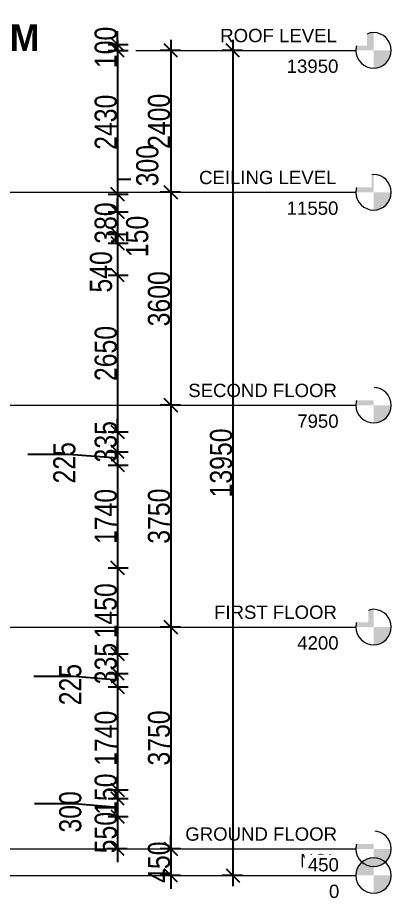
# Model space of a CAD drawing. Header units: millimetres. Extents: x -35190 to 411743, y -233114 to 23872.
# Drawn here: x 124636 to 130957, y -221173 to -206233 of the extents above; entities that cross this region are included whole.
import ezdxf

# ---------------------------------------------------------------- set-up
doc = ezdxf.new("R2010")
doc.units = ezdxf.units.MM
doc.linetypes.add('Centre', pattern=[31.75, 6.35, -4.7625, 15.875, -4.7625])
for name, color, linetype, lineweight in [('A-ANNO-DIMS', 211, 'Continuous', 9), ('A-FLOR-LEVL', 51, 'Continuous', 18), ('G-ANNO-TEXT', 231, 'Continuous', 9)]:
    doc.layers.add(name, color=color, linetype=linetype, lineweight=lineweight)
doc.styles.add('Arial', font='arial.ttf', dxfattribs={"height": 187.5})
doc.styles.add('Arial_3', font='arial.ttf', dxfattribs={"width": 0.8, "height": 375})
doc.styles.add('Tempus Sans ITC_B', font='', dxfattribs={"height": 300})
doc.styles.get('Tempus Sans ITC_B').set_extended_font_data('Tempus Sans ITC', bold=True)
doc.dimstyles.new('main_4_5mm', dxfattribs={"dimscale": 304.8, "dimtxt": 382.597275, "dimasz": 0.738189, "dimexe": 0.590551, "dimexo": 0.0625, "dimgap": 0.024606, "dimtad": 1, "dimdec": 0, "dimzin": 0, "dimdsep": 46, "dimtxsty": 'Arial_3', "dimblk1": 'OBLIQUE', "dimblk2": 'OBLIQUE', "dimsah": 1, "dimcen": 0.09, "dimdle": 0.590551, "dimazin": 0, "dimtfac": 1, "dimtdec": 4, "dimtix": 1, "dimtmove": 0, "dimatfit": 3, "dimfxl": 0.590551, "dimfxlon": 1, "dimtvp": 1, "dimtolj": 1, "dimtzin": 0, "dimarcsym": 2})
doc.dimstyles.new('main_4_5mm_1', dxfattribs={"dimscale": 304.8, "dimtxt": 382.597275, "dimasz": 0.738189, "dimexe": 0.590551, "dimexo": 0.0625, "dimgap": 0.024606, "dimtad": 1, "dimdec": 0, "dimzin": 0, "dimdsep": 46, "dimtxsty": 'Arial_3', "dimblk1": 'OBLIQUE', "dimblk2": 'OBLIQUE', "dimsah": 1, "dimcen": 0.09, "dimdle": 0.590551, "dimazin": 0, "dimtfac": 1, "dimtdec": 4, "dimtix": 1, "dimtmove": 1, "dimatfit": 3, "dimfxl": 0.590551, "dimfxlon": 1, "dimtvp": 1, "dimtolj": 1, "dimtzin": 0, "dimarcsym": 2})

# ---------------------------------------------------------------- blocks, each defined once
blk = doc.blocks.new('Level - M_Level Head - Circle-24867-Section 3')
at = {"layer": 'A-FLOR-LEVL', "lineweight": 9}
h = blk.add_hatch(color=256, dxfattribs=at)
edge = h.paths.add_edge_path()
edge.add_line((-15895.26788, 0), (-15595.26788, 0))
edge.add_arc((-15895.26788, 0), 300, 0, 90)
edge.add_line((-15895.26788, 300), (-15895.26788, 0))
h = blk.add_hatch(color=256, dxfattribs=at)
edge = h.paths.add_edge_path()
edge.add_line((-15895.26788, -300), (-15895.26788, 0))
edge.add_line((-15895.26788, 0), (-16195.26788, 0))
edge.add_arc((-15895.26788, 0), 300, 180, 270)
blk.add_circle((-15895.26788, 0), 300, dxfattribs=at)
blk = doc.blocks.new('_Oblique')
at = {"color": 0, "linetype": 'ByBlock', "lineweight": -2}
blk.add_line((-0.5, -0.5), (0.5, 0.5), dxfattribs=at)
blk = doc.blocks.new('*D1341')
at = {"layer": 'A-ANNO-DIMS', "color": 0, "lineweight": -2, "transparency": 16777216}
for p, q in [((127228, -206606), (127228, -209366)), ((127389, -206786), (127048, -206786)), ((127389, -209186), (127048, -209186))]:
    blk.add_line(p, q, dxfattribs=at)
at = {"layer": 'Defpoints', "color": 0, "transparency": 16777216}
for p in [(127408, -206786), (127228, -209186), (127408, -209186)]:
    blk.add_point(p, dxfattribs=at)
at = {"layer": 'A-ANNO-DIMS', "color": 0, "lineweight": -2, "transparency": 16777216, "xscale": 224.9999999999999, "yscale": 224.9999999999999, "zscale": 224.9999999999999}
for p, rotation in [((127228, -206786), 90), ((127228, -209186), 270)]:
    blk.add_blockref('_Oblique', p, dxfattribs=dict(at, rotation=rotation))
at = {"layer": 'A-ANNO-DIMS', "color": 0, "transparency": 16777216, "insert": (127029, -207986), "char_height": 375, "width": 991.69, "attachment_point": 5, "rotation": 90, "style": 'Arial_3'}
blk.add_mtext('\\A1;2400', dxfattribs=at)
blk = doc.blocks.new('*D1342')
at = {"layer": 'A-ANNO-DIMS', "color": 0, "lineweight": -2, "transparency": 16777216}
for p, q in [((127228, -209006), (127228, -212966)), ((127389, -209186), (127048, -209186)), ((127389, -212786), (127048, -212786))]:
    blk.add_line(p, q, dxfattribs=at)
at = {"layer": 'Defpoints', "color": 0, "transparency": 16777216}
for p in [(127408, -209186), (127228, -212786), (127408, -212786)]:
    blk.add_point(p, dxfattribs=at)
at = {"layer": 'A-ANNO-DIMS', "color": 0, "lineweight": -2, "transparency": 16777216, "xscale": 224.9999999999999, "yscale": 224.9999999999999, "zscale": 224.9999999999999}
for p, rotation in [((127228, -209186), 90), ((127228, -212786), 270)]:
    blk.add_blockref('_Oblique', p, dxfattribs=dict(at, rotation=rotation))
at = {"layer": 'A-ANNO-DIMS', "color": 0, "transparency": 16777216, "insert": (127029, -210986), "char_height": 375, "width": 991.69, "attachment_point": 5, "rotation": 90, "style": 'Arial_3'}
blk.add_mtext('\\A1;3600', dxfattribs=at)
blk = doc.blocks.new('*D1343')
at = {"layer": 'A-ANNO-DIMS', "color": 0, "lineweight": -2, "transparency": 16777216}
for p, q in [((127228, -212606), (127228, -216716)), ((127389, -212786), (127048, -212786)), ((127389, -216536), (127048, -216536))]:
    blk.add_line(p, q, dxfattribs=at)
at = {"layer": 'Defpoints', "color": 0, "transparency": 16777216}
for p in [(127408, -212786), (127228, -216536), (127408, -216536)]:
    blk.add_point(p, dxfattribs=at)
at = {"layer": 'A-ANNO-DIMS', "color": 0, "lineweight": -2, "transparency": 16777216, "xscale": 224.9999999999999, "yscale": 224.9999999999999, "zscale": 224.9999999999999}
for p, rotation in [((127228, -212786), 90), ((127228, -216536), 270)]:
    blk.add_blockref('_Oblique', p, dxfattribs=dict(at, rotation=rotation))
at = {"layer": 'A-ANNO-DIMS', "color": 0, "transparency": 16777216, "insert": (127029, -214661), "char_height": 375, "width": 991.69, "attachment_point": 5, "rotation": 90, "style": 'Arial_3'}
blk.add_mtext('\\A1;3750', dxfattribs=at)
blk = doc.blocks.new('*D1344')
at = {"layer": 'A-ANNO-DIMS', "color": 0, "lineweight": -2, "transparency": 16777216}
for p, q in [((127228, -216356), (127228, -220466)), ((127389, -216536), (127048, -216536)), ((127389, -220286), (127048, -220286))]:
    blk.add_line(p, q, dxfattribs=at)
at = {"layer": 'Defpoints', "color": 0, "transparency": 16777216}
for p in [(127408, -216536), (127228, -220286), (127408, -220286)]:
    blk.add_point(p, dxfattribs=at)
at = {"layer": 'A-ANNO-DIMS', "color": 0, "lineweight": -2, "transparency": 16777216, "xscale": 224.9999999999999, "yscale": 224.9999999999999, "zscale": 224.9999999999999}
for p, rotation in [((127228, -216536), 90), ((127228, -220286), 270)]:
    blk.add_blockref('_Oblique', p, dxfattribs=dict(at, rotation=rotation))
at = {"layer": 'A-ANNO-DIMS', "color": 0, "transparency": 16777216, "insert": (127029, -218411), "char_height": 375, "width": 991.69, "attachment_point": 5, "rotation": 90, "style": 'Arial_3'}
blk.add_mtext('\\A1;3750', dxfattribs=at)
blk = doc.blocks.new('*D1345')
at = {"layer": 'A-ANNO-DIMS', "color": 0, "lineweight": -2, "transparency": 16777216}
for p, q in [((127228, -220286), (127228, -220061)), ((127389, -220286), (127048, -220286)), ((127228, -220286), (127228, -220736)), ((127389, -220736), (127048, -220736)), ((127228, -220736), (127228, -220961))]:
    blk.add_line(p, q, dxfattribs=at)
at = {"layer": 'Defpoints', "color": 0, "transparency": 16777216}
for p in [(127408, -220286), (127228, -220736), (127408, -220736)]:
    blk.add_point(p, dxfattribs=at)
at = {"layer": 'A-ANNO-DIMS', "color": 0, "lineweight": -2, "transparency": 16777216, "xscale": 224.9999999999999, "yscale": 224.9999999999999, "zscale": 224.9999999999999}
for p, rotation in [((127228, -220286), 270), ((127228, -220736), 90)]:
    blk.add_blockref('_Oblique', p, dxfattribs=dict(at, rotation=rotation))
at = {"layer": 'A-ANNO-DIMS', "color": 0, "transparency": 16777216, "insert": (127029, -220511), "char_height": 375, "width": 743.77, "attachment_point": 5, "rotation": 90, "style": 'Arial_3'}
blk.add_mtext('\\A1;450', dxfattribs=at)
blk = doc.blocks.new('*D1346')
at = {"layer": 'A-ANNO-DIMS', "color": 0, "lineweight": -2, "transparency": 16777216}
for p, q in [((128278, -206606), (128278, -220916)), ((128439, -206786), (128098, -206786)), ((128439, -220736), (128098, -220736))]:
    blk.add_line(p, q, dxfattribs=at)
at = {"layer": 'Defpoints', "color": 0, "transparency": 16777216}
for p in [(128458, -206786), (128278, -220736), (128458, -220736)]:
    blk.add_point(p, dxfattribs=at)
at = {"layer": 'A-ANNO-DIMS', "color": 0, "lineweight": -2, "transparency": 16777216, "xscale": 224.9999999999999, "yscale": 224.9999999999999, "zscale": 224.9999999999999}
for p, rotation in [((128278, -206786), 90), ((128278, -220736), 270)]:
    blk.add_blockref('_Oblique', p, dxfattribs=dict(at, rotation=rotation))
at = {"layer": 'A-ANNO-DIMS', "color": 0, "transparency": 16777216, "insert": (128079, -213761), "char_height": 375, "width": 1239.62, "attachment_point": 5, "rotation": 90, "style": 'Arial_3'}
blk.add_mtext('\\A1;13950', dxfattribs=at)
blk = doc.blocks.new('*D1347')
at = {"layer": 'A-ANNO-DIMS', "color": 0, "lineweight": -2, "transparency": 16777216}
for p, q in [((126327, -206686), (126327, -206461)), ((126166, -206686), (126507, -206686)), ((126327, -206686), (126327, -206786)), ((126166, -206786), (126507, -206786)), ((126327, -206786), (126327, -207011))]:
    blk.add_line(p, q, dxfattribs=at)
at = {"layer": 'Defpoints', "color": 0, "transparency": 16777216}
for p in [(126147, -206686), (126147, -206786), (126327, -206786)]:
    blk.add_point(p, dxfattribs=at)
at = {"layer": 'A-ANNO-DIMS', "color": 0, "lineweight": -2, "transparency": 16777216, "xscale": 224.9999999999999, "yscale": 224.9999999999999, "zscale": 224.9999999999999}
for p, rotation in [((126327, -206686), 270), ((126327, -206786), 90)]:
    blk.add_blockref('_Oblique', p, dxfattribs=dict(at, rotation=rotation))
at = {"layer": 'A-ANNO-DIMS', "color": 0, "transparency": 16777216, "insert": (126128, -206736), "char_height": 375, "width": 743.77, "attachment_point": 5, "rotation": 90, "style": 'Arial_3'}
blk.add_mtext('\\A1;100', dxfattribs=at)
blk = doc.blocks.new('*D1348')
at = {"layer": 'A-ANNO-DIMS', "color": 0, "lineweight": -2, "transparency": 16777216}
for p, q in [((126327, -206606), (126327, -209396)), ((126166, -206786), (126507, -206786)), ((126166, -209216), (126507, -209216))]:
    blk.add_line(p, q, dxfattribs=at)
at = {"layer": 'Defpoints', "color": 0, "transparency": 16777216}
for p in [(126147, -206786), (126147, -209216), (126327, -209216)]:
    blk.add_point(p, dxfattribs=at)
at = {"layer": 'A-ANNO-DIMS', "color": 0, "lineweight": -2, "transparency": 16777216, "xscale": 224.9999999999999, "yscale": 224.9999999999999, "zscale": 224.9999999999999}
for p, rotation in [((126327, -206786), 90), ((126327, -209216), 270)]:
    blk.add_blockref('_Oblique', p, dxfattribs=dict(at, rotation=rotation))
at = {"layer": 'A-ANNO-DIMS', "color": 0, "transparency": 16777216, "insert": (126128, -208001), "char_height": 375, "width": 991.69, "attachment_point": 5, "rotation": 90, "style": 'Arial_3'}
blk.add_mtext('\\A1;2430', dxfattribs=at)
blk = doc.blocks.new('*D1349')
at = {"layer": 'A-ANNO-DIMS', "color": 0, "lineweight": -2, "transparency": 16777216}
for p, q in [((126552, -208971), (126327, -208971)), ((126327, -208971), (126327, -209216)), ((126327, -209036), (126327, -209696)), ((126166, -209216), (126507, -209216)), ((126166, -209516), (126507, -209516))]:
    blk.add_line(p, q, dxfattribs=at)
at = {"layer": 'Defpoints', "color": 0, "transparency": 16777216}
for p in [(126147, -209216), (126147, -209516), (126327, -209516)]:
    blk.add_point(p, dxfattribs=at)
at = {"layer": 'A-ANNO-DIMS', "color": 0, "lineweight": -2, "transparency": 16777216, "xscale": 224.9999999999999, "yscale": 224.9999999999999, "zscale": 224.9999999999999}
for p, rotation in [((126327, -209216), 90), ((126327, -209516), 270)]:
    blk.add_blockref('_Oblique', p, dxfattribs=dict(at, rotation=rotation))
at = {"layer": 'A-ANNO-DIMS', "color": 0, "transparency": 16777216, "insert": (126641, -209085), "char_height": 375, "width": 743.77, "attachment_point": 1, "rotation": 90, "line_spacing_factor": 0.941778, "style": 'Arial_3'}
blk.add_mtext('\\A1;300', dxfattribs=at)
blk = doc.blocks.new('*D1350')
at = {"layer": 'A-ANNO-DIMS', "color": 0, "lineweight": -2, "transparency": 16777216}
for p, q in [((126327, -209516), (126327, -209291)), ((126166, -209516), (126507, -209516)), ((126327, -209516), (126327, -209896)), ((126166, -209896), (126507, -209896)), ((126327, -209896), (126327, -210121))]:
    blk.add_line(p, q, dxfattribs=at)
at = {"layer": 'Defpoints', "color": 0, "transparency": 16777216}
for p in [(126147, -209516), (126147, -209896), (126327, -209896)]:
    blk.add_point(p, dxfattribs=at)
at = {"layer": 'A-ANNO-DIMS', "color": 0, "lineweight": -2, "transparency": 16777216, "xscale": 224.9999999999999, "yscale": 224.9999999999999, "zscale": 224.9999999999999}
for p, rotation in [((126327, -209516), 270), ((126327, -209896), 90)]:
    blk.add_blockref('_Oblique', p, dxfattribs=dict(at, rotation=rotation))
at = {"layer": 'A-ANNO-DIMS', "color": 0, "transparency": 16777216, "insert": (126128, -209706), "char_height": 375, "width": 743.77, "attachment_point": 5, "rotation": 90, "style": 'Arial_3'}
blk.add_mtext('\\A1;380', dxfattribs=at)
blk = doc.blocks.new('*D1351')
at = {"layer": 'A-ANNO-DIMS', "color": 0, "lineweight": -2, "transparency": 16777216}
for p, q in [((126327, -209716), (126327, -210226)), ((126166, -209896), (126507, -209896)), ((126166, -210046), (126507, -210046))]:
    blk.add_line(p, q, dxfattribs=at)
at = {"layer": 'Defpoints', "color": 0, "transparency": 16777216}
for p in [(126147, -209896), (126147, -210046), (126327, -210046)]:
    blk.add_point(p, dxfattribs=at)
at = {"layer": 'A-ANNO-DIMS', "color": 0, "lineweight": -2, "transparency": 16777216, "xscale": 224.9999999999999, "yscale": 224.9999999999999, "zscale": 224.9999999999999}
for p, rotation in [((126327, -209896), 90), ((126327, -210046), 270)]:
    blk.add_blockref('_Oblique', p, dxfattribs=dict(at, rotation=rotation))
at = {"layer": 'A-ANNO-DIMS', "color": 0, "transparency": 16777216, "insert": (126470, -210281), "char_height": 375, "width": 743.77, "attachment_point": 1, "rotation": 90, "line_spacing_factor": 0.941778, "style": 'Arial_3'}
blk.add_mtext('\\A1;150', dxfattribs=at)
blk = doc.blocks.new('*D1352')
at = {"layer": 'A-ANNO-DIMS', "color": 0, "lineweight": -2, "transparency": 16777216}
for p, q in [((126327, -210046), (126327, -209821)), ((126166, -210046), (126507, -210046)), ((126327, -210046), (126327, -210586)), ((126327, -210046), (126327, -210586)), ((126166, -210586), (126507, -210586)), ((126327, -210586), (126327, -210811))]:
    blk.add_line(p, q, dxfattribs=at)
at = {"layer": 'Defpoints', "color": 0, "transparency": 16777216}
for p in [(126147, -210046), (126147, -210586), (126327, -210586)]:
    blk.add_point(p, dxfattribs=at)
at = {"layer": 'A-ANNO-DIMS', "color": 0, "lineweight": -2, "transparency": 16777216, "xscale": 224.9999999999999, "yscale": 224.9999999999999, "zscale": 224.9999999999999}
for p, rotation in [((126327, -210046), 270), ((126327, -210586), 90)]:
    blk.add_blockref('_Oblique', p, dxfattribs=dict(at, rotation=rotation))
at = {"layer": 'A-ANNO-DIMS', "color": 0, "transparency": 16777216, "insert": (125857, -210881), "char_height": 375, "width": 743.77, "attachment_point": 1, "rotation": 90, "line_spacing_factor": 0.941778, "style": 'Arial_3'}
blk.add_mtext('\\A1;540', dxfattribs=at)
blk = doc.blocks.new('*D1353')
at = {"layer": 'A-ANNO-DIMS', "color": 0, "lineweight": -2, "transparency": 16777216}
for p, q in [((126327, -210406), (126327, -213416)), ((126166, -210586), (126507, -210586)), ((126166, -213236), (126507, -213236))]:
    blk.add_line(p, q, dxfattribs=at)
at = {"layer": 'Defpoints', "color": 0, "transparency": 16777216}
for p in [(126147, -210586), (126147, -213236), (126327, -213236)]:
    blk.add_point(p, dxfattribs=at)
at = {"layer": 'A-ANNO-DIMS', "color": 0, "lineweight": -2, "transparency": 16777216, "xscale": 224.9999999999999, "yscale": 224.9999999999999, "zscale": 224.9999999999999}
for p, rotation in [((126327, -210586), 90), ((126327, -213236), 270)]:
    blk.add_blockref('_Oblique', p, dxfattribs=dict(at, rotation=rotation))
at = {"layer": 'A-ANNO-DIMS', "color": 0, "transparency": 16777216, "insert": (126128, -211911), "char_height": 375, "width": 991.69, "attachment_point": 5, "rotation": 90, "style": 'Arial_3'}
blk.add_mtext('\\A1;2650', dxfattribs=at)
blk = doc.blocks.new('*D1354')
at = {"layer": 'A-ANNO-DIMS', "color": 0, "lineweight": -2, "transparency": 16777216}
for p, q in [((126327, -213236), (126327, -213011)), ((126166, -213236), (126507, -213236)), ((126327, -213236), (126327, -213571)), ((126166, -213571), (126507, -213571)), ((126327, -213571), (126327, -213796))]:
    blk.add_line(p, q, dxfattribs=at)
at = {"layer": 'Defpoints', "color": 0, "transparency": 16777216}
for p in [(126147, -213236), (126147, -213571), (126327, -213571)]:
    blk.add_point(p, dxfattribs=at)
at = {"layer": 'A-ANNO-DIMS', "color": 0, "lineweight": -2, "transparency": 16777216, "xscale": 224.9999999999999, "yscale": 224.9999999999999, "zscale": 224.9999999999999}
for p, rotation in [((126327, -213236), 270), ((126327, -213571), 90)]:
    blk.add_blockref('_Oblique', p, dxfattribs=dict(at, rotation=rotation))
at = {"layer": 'A-ANNO-DIMS', "color": 0, "transparency": 16777216, "insert": (126128, -213403), "char_height": 375, "width": 743.77, "attachment_point": 5, "rotation": 90, "style": 'Arial_3'}
blk.add_mtext('\\A1;335', dxfattribs=at)
blk = doc.blocks.new('*D1355')
at = {"layer": 'A-ANNO-DIMS', "color": 0, "lineweight": -2, "transparency": 16777216}
for p, q in [((126327, -213391), (126327, -213976)), ((125495, -213621), (124809, -213621)), ((126327, -213683), (125495, -213621)), ((126166, -213571), (126507, -213571)), ((126166, -213796), (126507, -213796))]:
    blk.add_line(p, q, dxfattribs=at)
at = {"layer": 'Defpoints', "color": 0, "transparency": 16777216}
for p in [(126147, -213571), (126147, -213796), (126327, -213796)]:
    blk.add_point(p, dxfattribs=at)
at = {"layer": 'A-ANNO-DIMS', "color": 0, "lineweight": -2, "transparency": 16777216, "xscale": 224.9999999999999, "yscale": 224.9999999999999, "zscale": 224.9999999999999}
for p, rotation in [((126327, -213571), 90), ((126327, -213796), 270)]:
    blk.add_blockref('_Oblique', p, dxfattribs=dict(at, rotation=rotation))
at = {"layer": 'A-ANNO-DIMS', "color": 0, "transparency": 16777216, "insert": (125237, -214108), "char_height": 375, "width": 743.77, "attachment_point": 1, "rotation": 90, "line_spacing_factor": 0.941778, "style": 'Arial_3'}
blk.add_mtext('\\A1;225', dxfattribs=at)
blk = doc.blocks.new('*D1356')
at = {"layer": 'A-ANNO-DIMS', "color": 0, "lineweight": -2, "transparency": 16777216}
for p, q in [((126327, -213616), (126327, -215716)), ((126166, -213796), (126507, -213796)), ((126166, -215536), (126507, -215536))]:
    blk.add_line(p, q, dxfattribs=at)
at = {"layer": 'Defpoints', "color": 0, "transparency": 16777216}
for p in [(126147, -213796), (126147, -215536), (126327, -215536)]:
    blk.add_point(p, dxfattribs=at)
at = {"layer": 'A-ANNO-DIMS', "color": 0, "lineweight": -2, "transparency": 16777216, "xscale": 224.9999999999999, "yscale": 224.9999999999999, "zscale": 224.9999999999999}
for p, rotation in [((126327, -213796), 90), ((126327, -215536), 270)]:
    blk.add_blockref('_Oblique', p, dxfattribs=dict(at, rotation=rotation))
at = {"layer": 'A-ANNO-DIMS', "color": 0, "transparency": 16777216, "insert": (126128, -214666), "char_height": 375, "width": 991.69, "attachment_point": 5, "rotation": 90, "style": 'Arial_3'}
blk.add_mtext('\\A1;1740', dxfattribs=at)
blk = doc.blocks.new('*D1357')
at = {"layer": 'A-ANNO-DIMS', "color": 0, "lineweight": -2, "transparency": 16777216}
for p, q in [((126327, -215356), (126327, -217166)), ((126166, -215536), (126507, -215536)), ((126166, -216986), (126507, -216986))]:
    blk.add_line(p, q, dxfattribs=at)
at = {"layer": 'Defpoints', "color": 0, "transparency": 16777216}
for p in [(126147, -215536), (126147, -216986), (126327, -216986)]:
    blk.add_point(p, dxfattribs=at)
at = {"layer": 'A-ANNO-DIMS', "color": 0, "lineweight": -2, "transparency": 16777216, "xscale": 224.9999999999999, "yscale": 224.9999999999999, "zscale": 224.9999999999999}
for p, rotation in [((126327, -215536), 90), ((126327, -216986), 270)]:
    blk.add_blockref('_Oblique', p, dxfattribs=dict(at, rotation=rotation))
at = {"layer": 'A-ANNO-DIMS', "color": 0, "transparency": 16777216, "insert": (126128, -216261), "char_height": 375, "width": 991.69, "attachment_point": 5, "rotation": 90, "style": 'Arial_3'}
blk.add_mtext('\\A1;1450', dxfattribs=at)
blk = doc.blocks.new('*D1358')
at = {"layer": 'A-ANNO-DIMS', "color": 0, "lineweight": -2, "transparency": 16777216}
for p, q in [((126327, -216986), (126327, -216761)), ((126166, -216986), (126507, -216986)), ((126327, -216986), (126327, -217321)), ((126166, -217321), (126507, -217321)), ((126327, -217321), (126327, -217546))]:
    blk.add_line(p, q, dxfattribs=at)
at = {"layer": 'Defpoints', "color": 0, "transparency": 16777216}
for p in [(126147, -216986), (126147, -217321), (126327, -217321)]:
    blk.add_point(p, dxfattribs=at)
at = {"layer": 'A-ANNO-DIMS', "color": 0, "lineweight": -2, "transparency": 16777216, "xscale": 224.9999999999999, "yscale": 224.9999999999999, "zscale": 224.9999999999999}
for p, rotation in [((126327, -216986), 270), ((126327, -217321), 90)]:
    blk.add_blockref('_Oblique', p, dxfattribs=dict(at, rotation=rotation))
at = {"layer": 'A-ANNO-DIMS', "color": 0, "transparency": 16777216, "insert": (126128, -217153), "char_height": 375, "width": 743.77, "attachment_point": 5, "rotation": 90, "style": 'Arial_3'}
blk.add_mtext('\\A1;335', dxfattribs=at)
blk = doc.blocks.new('*D1359')
at = {"layer": 'A-ANNO-DIMS', "color": 0, "lineweight": -2, "transparency": 16777216}
for p, q in [((126327, -217141), (126327, -217726)), ((126166, -217321), (126507, -217321)), ((125596, -217371), (124911, -217371)), ((126327, -217433), (125596, -217371)), ((126166, -217546), (126507, -217546))]:
    blk.add_line(p, q, dxfattribs=at)
at = {"layer": 'Defpoints', "color": 0, "transparency": 16777216}
for p in [(126147, -217321), (126147, -217546), (126327, -217546)]:
    blk.add_point(p, dxfattribs=at)
at = {"layer": 'A-ANNO-DIMS', "color": 0, "lineweight": -2, "transparency": 16777216, "xscale": 224.9999999999999, "yscale": 224.9999999999999, "zscale": 224.9999999999999}
for p, rotation in [((126327, -217321), 90), ((126327, -217546), 270)]:
    blk.add_blockref('_Oblique', p, dxfattribs=dict(at, rotation=rotation))
at = {"layer": 'A-ANNO-DIMS', "color": 0, "transparency": 16777216, "insert": (125338, -217858), "char_height": 375, "width": 743.77, "attachment_point": 1, "rotation": 90, "line_spacing_factor": 0.941778, "style": 'Arial_3'}
blk.add_mtext('\\A1;225', dxfattribs=at)
blk = doc.blocks.new('*D1360')
at = {"layer": 'A-ANNO-DIMS', "color": 0, "lineweight": -2, "transparency": 16777216}
for p, q in [((126327, -217366), (126327, -219466)), ((126166, -217546), (126507, -217546)), ((126166, -219286), (126507, -219286))]:
    blk.add_line(p, q, dxfattribs=at)
at = {"layer": 'Defpoints', "color": 0, "transparency": 16777216}
for p in [(126147, -217546), (126147, -219286), (126327, -219286)]:
    blk.add_point(p, dxfattribs=at)
at = {"layer": 'A-ANNO-DIMS', "color": 0, "lineweight": -2, "transparency": 16777216, "xscale": 224.9999999999999, "yscale": 224.9999999999999, "zscale": 224.9999999999999}
for p, rotation in [((126327, -217546), 90), ((126327, -219286), 270)]:
    blk.add_blockref('_Oblique', p, dxfattribs=dict(at, rotation=rotation))
at = {"layer": 'A-ANNO-DIMS', "color": 0, "transparency": 16777216, "insert": (126128, -218416), "char_height": 375, "width": 991.69, "attachment_point": 5, "rotation": 90, "style": 'Arial_3'}
blk.add_mtext('\\A1;1740', dxfattribs=at)
blk = doc.blocks.new('*D1361')
at = {"layer": 'A-ANNO-DIMS', "color": 0, "lineweight": -2, "transparency": 16777216}
for p, q in [((126327, -219286), (126327, -219061)), ((126166, -219286), (126507, -219286)), ((126327, -219286), (126327, -219436)), ((126166, -219436), (126507, -219436)), ((126327, -219436), (126327, -219661))]:
    blk.add_line(p, q, dxfattribs=at)
at = {"layer": 'Defpoints', "color": 0, "transparency": 16777216}
for p in [(126147, -219286), (126147, -219436), (126327, -219436)]:
    blk.add_point(p, dxfattribs=at)
at = {"layer": 'A-ANNO-DIMS', "color": 0, "lineweight": -2, "transparency": 16777216, "xscale": 224.9999999999999, "yscale": 224.9999999999999, "zscale": 224.9999999999999}
for p, rotation in [((126327, -219286), 270), ((126327, -219436), 90)]:
    blk.add_blockref('_Oblique', p, dxfattribs=dict(at, rotation=rotation))
at = {"layer": 'A-ANNO-DIMS', "color": 0, "transparency": 16777216, "insert": (126128, -219361), "char_height": 375, "width": 743.77, "attachment_point": 5, "rotation": 90, "style": 'Arial_3'}
blk.add_mtext('\\A1;150', dxfattribs=at)
blk = doc.blocks.new('*D1362')
at = {"layer": 'A-ANNO-DIMS', "color": 0, "lineweight": -2, "transparency": 16777216}
for p, q in [((126327, -219256), (126327, -219916)), ((126166, -219436), (126507, -219436)), ((125596, -219524), (124919, -219524)), ((126327, -219586), (125596, -219524)), ((126166, -219736), (126507, -219736))]:
    blk.add_line(p, q, dxfattribs=at)
at = {"layer": 'Defpoints', "color": 0, "transparency": 16777216}
for p in [(126147, -219436), (126147, -219736), (126327, -219736)]:
    blk.add_point(p, dxfattribs=at)
at = {"layer": 'A-ANNO-DIMS', "color": 0, "lineweight": -2, "transparency": 16777216, "xscale": 224.9999999999999, "yscale": 224.9999999999999, "zscale": 224.9999999999999}
for p, rotation in [((126327, -219436), 90), ((126327, -219736), 270)]:
    blk.add_blockref('_Oblique', p, dxfattribs=dict(at, rotation=rotation))
at = {"layer": 'A-ANNO-DIMS', "color": 0, "transparency": 16777216, "insert": (125338, -220010), "char_height": 375, "width": 743.77, "attachment_point": 1, "rotation": 90, "line_spacing_factor": 0.941778, "style": 'Arial_3'}
blk.add_mtext('\\A1;300', dxfattribs=at)
blk = doc.blocks.new('*D1363')
at = {"layer": 'A-ANNO-DIMS', "color": 0, "lineweight": -2, "transparency": 16777216}
for p, q in [((126327, -219736), (126327, -219511)), ((126166, -219736), (126507, -219736)), ((126327, -219736), (126327, -220286)), ((126488, -220286), (126147, -220286)), ((126327, -220286), (126327, -220511))]:
    blk.add_line(p, q, dxfattribs=at)
at = {"layer": 'Defpoints', "color": 0, "transparency": 16777216}
for p in [(126147, -219736), (126327, -220286), (126507, -220286)]:
    blk.add_point(p, dxfattribs=at)
at = {"layer": 'A-ANNO-DIMS', "color": 0, "lineweight": -2, "transparency": 16777216, "xscale": 224.9999999999999, "yscale": 224.9999999999999, "zscale": 224.9999999999999}
for p, rotation in [((126327, -219736), 270), ((126327, -220286), 90)]:
    blk.add_blockref('_Oblique', p, dxfattribs=dict(at, rotation=rotation))
at = {"layer": 'A-ANNO-DIMS', "color": 0, "transparency": 16777216, "insert": (126128, -220011), "char_height": 375, "width": 743.77, "attachment_point": 5, "rotation": 90, "style": 'Arial_3'}
blk.add_mtext('\\A1;550', dxfattribs=at)

msp = doc.modelspace()

# ---------------------------------------------------------------- linework, layer by layer
at = {"layer": 'A-FLOR-LEVL', "linetype": 'Centre', "lineweight": 9}
for p, q in [((66423.6, -206785.8), (130357.1, -206785.8)), ((66423.6, -209185.8), (130357.1, -209185.8)), ((66423.6, -212785.8), (130357.1, -212785.8)), ((66423.6, -216535.8), (130357.1, -216535.8)), ((66423.6, -220735.8), (130357.1, -220735.8))]:
    msp.add_line(p, q, dxfattribs=at)

# ---------------------------------------------------------------- block references
at = {"layer": 'A-FLOR-LEVL', "lineweight": 9, "extrusion": (0, 0, -1)}
for p in [(-114761.9, -206785.8), (-114761.9, -209185.8), (-114761.9, -212785.8), (-114761.9, -216535.8), (-114761.9, -220285.8), (-114761.9, -220735.8)]:
    msp.add_blockref('Level - M_Level Head - Circle-24867-Section 3', p, dxfattribs=at)

# ---------------------------------------------------------------- texts
at = {"layer": 'A-FLOR-LEVL', "lineweight": 9, "char_height": 225, "attachment_point": 1, "style": 'Arial', "bg_fill": 3, "box_fill_scale": 1.25, "bg_fill_color": 256, "bg_fill_true_color": 13158600, "bg_fill_transparency": 0}
for s, insert, width in [('NGL', (129412, -220372.5), 793.671), ('0', (129902.3, -220891.4), 216.456)]:
    msp.add_mtext(s, dxfattribs=dict(at, insert=insert, width=width))

# ---------------------------------------------------------------- dimensions: what is measured, and where the dimension line sits
at = {"layer": 'A-ANNO-DIMS'}
for base, p1, p2, override, picture, middle in [((127227.9, -209185.8), (127407.9, -206785.8), (127407.9, -209185.8), {"dimpost": '<>', "dimfxl": 2400}, '*D1341', (127028.9, -207985.8)), ((126327.3, -209895.8), (126147.3, -209515.8), (126147.3, -209895.8), {"dimpost": '<>', "dimfxl": 380}, '*D1350', (126128.2, -209705.8)), ((126327.3, -213235.8), (126147.3, -210585.8), (126147.3, -213235.8), {"dimpost": '<>', "dimfxl": 2650}, '*D1353', (126128.3, -211910.8)), ((126327.3, -213570.8), (126147.3, -213235.8), (126147.3, -213570.8), {"dimpost": '<>', "dimfxl": 335}, '*D1354', (126128.2, -213403.3)), ((126327.3, -215535.8), (126147.3, -213795.8), (126147.3, -215535.8), {"dimpost": '<>', "dimfxl": 1740}, '*D1356', (126128.3, -214665.8)), ((126327.3, -216985.8), (126147.3, -215535.8), (126147.3, -216985.8), {"dimpost": '<>', "dimfxl": 1450}, '*D1357', (126128.3, -216260.8)), ((126327.3, -217320.8), (126147.3, -216985.8), (126147.3, -217320.8), {"dimpost": '<>', "dimfxl": 335}, '*D1358', (126128.2, -217153.3)), ((126327.3, -219285.8), (126147.3, -217545.8), (126147.3, -219285.8), {"dimpost": '<>', "dimfxl": 1740}, '*D1360', (126128.3, -218415.8)), ((126327.3, -219435.8), (126147.3, -219285.8), (126147.3, -219435.8), {"dimpost": '<>', "dimfxl": 150}, '*D1361', (126128.3, -219360.8)), ((126327.3, -220285.8), (126147.3, -219735.8), (126507.3, -220285.8), {"dimpost": '<>', "dimfxl": 657.343137}, '*D1363', (126128.3, -220010.8))]:
    dim = msp.add_linear_dim(base=base, p1=p1, p2=p2, angle=90, dimstyle='main_4_5mm', override=override, dxfattribs=at)
    dim.commit()
    dim.dimension.update_dxf_attribs({"geometry": picture, "text_midpoint": middle})
for base, p1, p2, override, picture, middle in [((126327.3, -209515.8), (126147.3, -209215.8), (126147.3, -209515.8), {"dimpost": '<>', "dimfxl": 300}, '*D1349', (126719.5, -208970.6)), ((126327.3, -210045.8), (126147.3, -209895.8), (126147.3, -210045.8), {"dimpost": '<>', "dimfxl": 150}, '*D1351', (126719.5, -209908.9)), ((126327.3, -210585.8), (126147.3, -210045.8), (126147.3, -210585.8), {"dimpost": '<>', "dimfxl": 540}, '*D1352', (126106.6, -210509.4)), ((126327.3, -213795.8), (126147.3, -213570.8), (126147.3, -213795.8), {"dimpost": '<>', "dimfxl": 225}, '*D1355', (125487.1, -213621.4)), ((126327.3, -217545.8), (126147.3, -217320.8), (126147.3, -217545.8), {"dimpost": '<>', "dimfxl": 225}, '*D1359', (125588.3, -217371.4)), ((126327.3, -219735.8), (126147.3, -219435.8), (126147.3, -219735.8), {"dimpost": '<>', "dimfxl": 300}, '*D1362', (125588.3, -219523.9))]:
    dim = msp.add_linear_dim(base=base, p1=p1, p2=p2, angle=90, dimstyle='main_4_5mm_1', override=override, dxfattribs=at)
    dim.commit()
    dim.dimension.update_dxf_attribs({"geometry": picture, "text_midpoint": middle, "dimtype": 160, "text_rotation": 90})

# ---------------------------------------------------------------- next in the draw order: linework, layer by layer
at = {"layer": 'A-FLOR-LEVL', "linetype": 'Centre', "lineweight": 9}
msp.add_line((66423.6, -220285.8), (130357.1, -220285.8), dxfattribs=at)

# ---------------------------------------------------------------- next in the draw order: texts
at = {"layer": 'A-FLOR-LEVL', "lineweight": 9, "char_height": 225, "attachment_point": 1, "style": 'Arial', "bg_fill": 3, "box_fill_scale": 1.25, "bg_fill_color": 256, "bg_fill_true_color": 13158600, "bg_fill_transparency": 0}
for s, insert, width in [('ROOF LEVEL', (128062.7, -206422.5), 2429.113), ('13950', (129187.5, -206941.4), 1082.278), ('CEILING LEVEL', (127705, -208822.5), 2862.024), ('11550', (129187.5, -209341.4), 1082.278), ('SECOND FLOOR', (127522, -212422.5), 3084.493), ('7950', (129366, -212941.4), 865.822), ('FIRST FLOOR', (127958.5, -216172.5), 2555.379), ('4200', (129366, -216691.4), 865.822), ('GROUND FLOOR', (127471.7, -219922.5), 3144.619), ('450', (129545.3, -220441.4), 649.367)]:
    msp.add_mtext(s, dxfattribs=dict(at, insert=insert, width=width))
at = {"layer": 'G-ANNO-TEXT', "color": 7, "lineweight": 35, "insert": (118452.3, -206345.7), "char_height": 450, "width": 8068.985, "attachment_point": 1, "style": 'Tempus Sans ITC_B', "bg_fill": 3, "box_fill_scale": 1.25, "bg_fill_color": 256, "bg_fill_true_color": 13158600, "bg_fill_transparency": 0}
msp.add_mtext('HARDWOOD TIEBEAM', dxfattribs=at)

# ---------------------------------------------------------------- next in the draw order: dimensions: what is measured, and where the dimension line sits
at = {"layer": 'A-ANNO-DIMS'}
for base, p1, p2, override, picture, middle in [((126327.3, -206785.8), (126147.3, -206685.8), (126147.3, -206785.8), {"dimpost": '<>', "dimfxl": 100}, '*D1347', (126128.3, -206735.8)), ((126327.3, -209215.8), (126147.3, -206785.8), (126147.3, -209215.8), {"dimpost": '<>', "dimfxl": 2430}, '*D1348', (126128.2, -208000.8)), ((128277.9, -220735.8), (128457.9, -206785.8), (128457.9, -220735.8), {"dimpost": '<>', "dimfxl": 13950}, '*D1346', (128078.8, -213760.8)), ((127227.9, -212785.8), (127407.9, -209185.8), (127407.9, -212785.8), {"dimpost": '<>', "dimfxl": 3600}, '*D1342', (127028.8, -210985.8)), ((127227.9, -216535.8), (127407.9, -212785.8), (127407.9, -216535.8), {"dimpost": '<>', "dimfxl": 3750}, '*D1343', (127028.8, -214660.8)), ((127227.9, -220285.8), (127407.9, -216535.8), (127407.9, -220285.8), {"dimpost": '<>', "dimfxl": 3750}, '*D1344', (127028.8, -218410.8)), ((127227.9, -220735.8), (127407.9, -220285.8), (127407.9, -220735.8), {"dimpost": '<>', "dimfxl": 450}, '*D1345', (127028.9, -220510.8))]:
    dim = msp.add_linear_dim(base=base, p1=p1, p2=p2, angle=90, dimstyle='main_4_5mm', override=override, dxfattribs=at)
    dim.commit()
    dim.dimension.update_dxf_attribs({"geometry": picture, "text_midpoint": middle})

doc.saveas('drawing.dxf')
